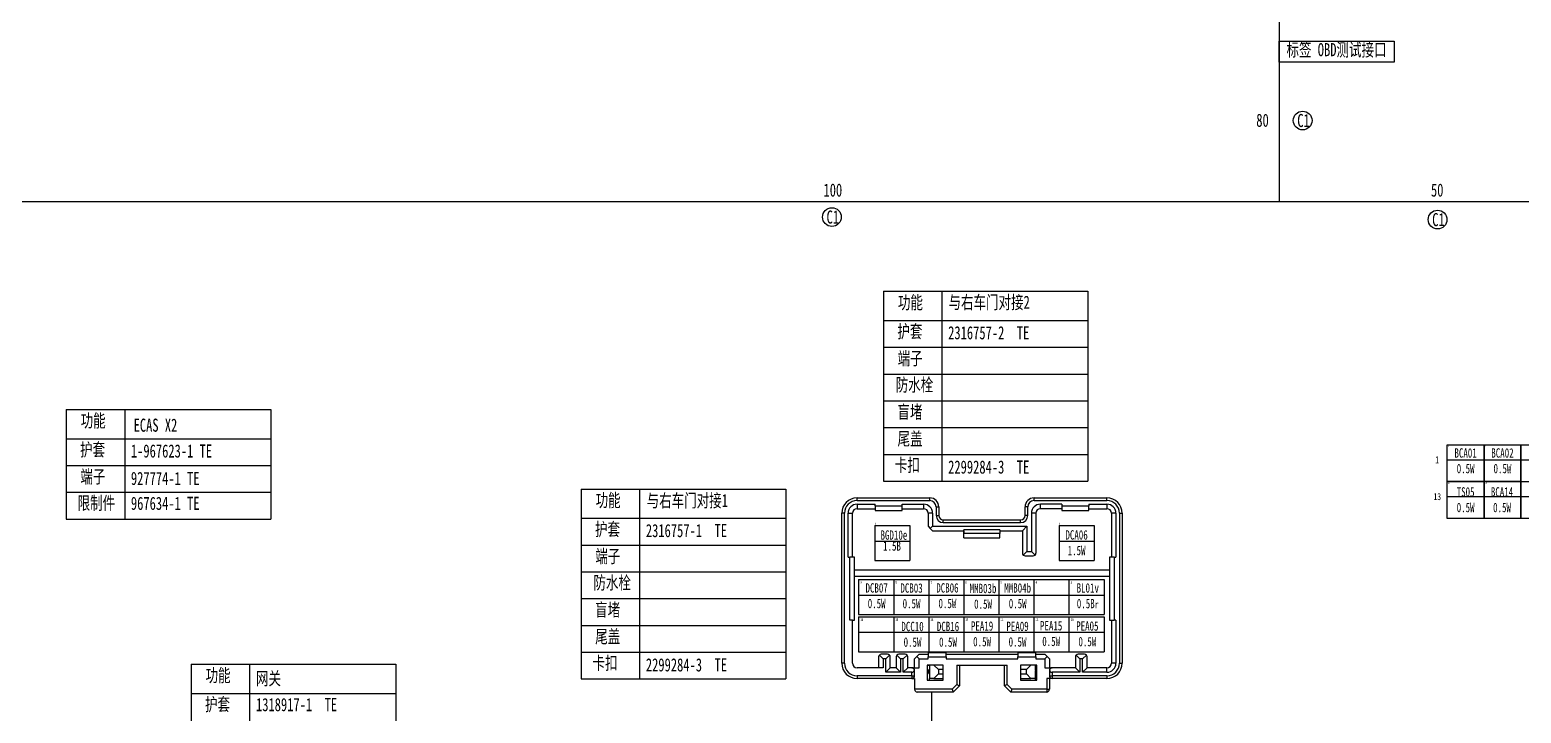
# Model space of a CAD drawing. Header units: millimetres. Extents: x 1543 to 5748, y 1576 to 2417.
# Drawn here: x 4839.7 to 5237.9, y 1807.5 to 1990 of the extents above; entities that cross this region are included whole.
import ezdxf

# ---------------------------------------------------------------- set-up
doc = ezdxf.new("R2010")
doc.units = ezdxf.units.MM
doc.layers.get('0').update_dxf_attribs({"lineweight": 25})
doc.layers.add('11文本层', color=255, linetype='Continuous')
for name, color, linetype, lineweight in [('1轮廓实线层', 7, 'Continuous', 50), ('_0', 7, 'Continuous', 25), ('基本型', 7, 'Continuous', 18)]:
    doc.layers.add(name, color=color, linetype=linetype, lineweight=lineweight)
doc.styles.add('FST', font='', dxfattribs={"width": 0.67})
doc.styles.get("Standard").update_dxf_attribs({"font": ''})
doc.styles.add('仿宋体', font='', dxfattribs={"width": 0.7, "height": 3.5})
doc.styles.add('仿宋体GB2312', font='', dxfattribs={"width": 0.7})
doc.styles.add('标准', font='fangsong.ttf', dxfattribs={"width": 0.7, "height": 3.5})
doc.styles.get('FST').set_extended_font_data('宋体')
doc.styles.get('Standard').set_extended_font_data('SimSun')
doc.styles.get('仿宋体').set_extended_font_data('SimSun')
doc.styles.get('仿宋体GB2312').set_extended_font_data('SimSun')

msp = doc.modelspace()

# ---------------------------------------------------------------- linework, layer by layer
at = {"lineweight": -3}
for p, q in [((5060.55, 1864.3), (5060.55, 1865.02)), ((5060.55, 1865.02), (5079.99, 1865.02)), ((5060.55, 1864.3), (5079.99, 1864.3)), ((5079.99, 1864.3), (5079.99, 1865.02)), ((5107.83, 1864.3), (5107.83, 1865.02)), ((5107.83, 1865.02), (5127.27, 1865.02)), ((5107.83, 1864.3), (5127.27, 1864.3)), ((5127.27, 1864.3), (5127.27, 1865.02)), ((5057.19, 1860.94), (5056.47, 1860.94)), ((5056.47, 1820.86), (5056.47, 1860.94)), ((5057.19, 1820.86), (5057.19, 1860.94)), ((5058.15, 1849.18), (5058.15, 1860.94)), ((5058.15, 1860.94), (5059.35, 1860.94)), ((5059.35, 1849.18), (5059.35, 1860.94)), ((5060.55, 1863.34), (5065.42, 1863.34)), ((5060.55, 1863.34), (5060.55, 1862.14)), ((5060.55, 1862.14), (5065.42, 1862.14)), ((5065.42, 1862.86), (5065.42, 1863.34)), ((5065.42, 1862.86), (5072.62, 1862.86)), ((5065.42, 1862.86), (5065.42, 1861.66)), ((5065.42, 1861.66), (5072.62, 1861.66)), ((5072.62, 1862.86), (5072.62, 1863.34)), ((5072.62, 1863.34), (5078.31, 1863.34)), ((5072.62, 1861.66), (5072.62, 1862.86)), ((5072.62, 1862.14), (5078.31, 1862.14)), ((5078.31, 1863.34), (5078.31, 1862.14)), ((5080.71, 1860.94), (5079.51, 1860.94)), ((5079.51, 1860.94), (5079.51, 1857.46)), ((5080.71, 1860.94), (5080.71, 1857.46)), ((5081.67, 1862.62), (5081.67, 1860.34)), ((5081.67, 1862.62), (5082.39, 1862.62)), ((5081.67, 1860.34), (5082.39, 1860.34)), ((5082.39, 1862.62), (5082.39, 1860.34)), ((5106.15, 1862.62), (5105.43, 1862.62)), ((5105.43, 1860.34), (5105.43, 1862.62)), ((5106.15, 1860.34), (5105.43, 1860.34)), ((5106.15, 1860.34), (5106.15, 1862.62)), ((5107.11, 1860.94), (5107.11, 1850.74)), ((5108.31, 1860.94), (5107.11, 1860.94)), ((5108.31, 1860.94), (5108.31, 1850.26)), ((5115.21, 1863.34), (5109.51, 1863.34)), ((5109.51, 1862.14), (5109.51, 1863.34)), ((5115.21, 1862.14), (5109.51, 1862.14)), ((5115.21, 1863.34), (5115.21, 1862.86)), ((5115.21, 1862.86), (5122.41, 1862.86)), ((5115.21, 1862.86), (5115.21, 1861.66)), ((5115.21, 1861.66), (5122.41, 1861.66)), ((5122.41, 1863.34), (5122.41, 1862.86)), ((5122.41, 1863.34), (5127.27, 1863.34)), ((5122.41, 1861.66), (5122.41, 1862.86)), ((5122.41, 1862.14), (5127.27, 1862.14)), ((5127.27, 1863.34), (5127.27, 1862.14)), ((5129.67, 1860.94), (5128.47, 1860.94)), ((5128.47, 1860.94), (5128.47, 1849.18)), ((5129.67, 1860.94), (5129.67, 1849.18)), ((5130.63, 1860.94), (5130.63, 1820.86)), ((5130.63, 1860.94), (5131.35, 1860.94)), ((5131.35, 1860.94), (5131.35, 1820.86)), ((5079.51, 1857.46), (5080.11, 1856.86)), ((5080.11, 1856.86), (5080.71, 1857.46)), ((5080.71, 1856.26), (5080.11, 1856.86)), ((5080.71, 1857.46), (5105.91, 1857.46)), ((5080.71, 1856.26), (5089.11, 1856.26)), ((5083.59, 1858.42), (5083.59, 1859.14)), ((5083.59, 1859.14), (5104.23, 1859.14)), ((5083.59, 1858.42), (5104.23, 1858.42)), ((5089.11, 1856.26), (5089.11, 1856.47)), ((5098.71, 1856.47), (5089.11, 1856.47)), ((5089.11, 1854.34), (5089.11, 1856.26)), ((5089.11, 1856.26), (5089.11, 1855.54)), ((5098.71, 1856.47), (5098.71, 1856.26)), ((5098.71, 1856.26), (5104.71, 1856.26)), ((5098.71, 1856.26), (5098.71, 1855.54)), ((5104.23, 1858.42), (5104.23, 1859.14)), ((5104.71, 1856.26), (5105.91, 1857.46)), ((5104.71, 1856.26), (5104.71, 1850.26)), ((5105.91, 1857.46), (5105.91, 1850.74)), ((5098.71, 1855.54), (5089.11, 1855.54)), ((5089.11, 1854.34), (5098.71, 1854.34)), ((5098.71, 1854.34), (5098.71, 1855.54)), ((5058.15, 1849.18), (5058.63, 1849.18)), ((5058.63, 1832.38), (5058.63, 1849.18)), ((5059.83, 1849.18), (5058.63, 1849.18)), ((5059.83, 1832.38), (5059.83, 1849.18)), ((5104.92, 1849.75), (5105.91, 1850.74)), ((5105.43, 1849.54), (5107.59, 1849.54)), ((5105.91, 1850.74), (5107.11, 1850.74)), ((5108.1, 1849.75), (5107.11, 1850.74)), ((5129.19, 1849.18), (5127.99, 1849.18)), ((5127.99, 1849.18), (5127.99, 1832.38)), ((5129.19, 1849.18), (5129.67, 1849.18)), ((5129.19, 1849.18), (5129.19, 1832.38)), ((5059.83, 1845.82), (5127.99, 1845.82)), ((5059.83, 1844.14), (5127.99, 1844.14)), ((5059.35, 1832.38), (5058.63, 1832.38)), ((5059.35, 1820.86), (5059.35, 1832.38)), ((5059.35, 1832.38), (5059.83, 1832.38)), ((5127.99, 1832.38), (5129.19, 1832.38)), ((5128.47, 1832.38), (5128.47, 1820.86)), ((5129.67, 1832.38), (5129.19, 1832.38)), ((5129.67, 1832.38), (5129.67, 1820.86)), ((5057.19, 1820.86), (5056.47, 1820.86)), ((5066.31, 1822.54), (5066.31, 1819.66)), ((5066.52, 1823.05), (5067.51, 1822.06)), ((5068.71, 1823.26), (5067.03, 1823.26)), ((5068.23, 1822.06), (5067.51, 1822.06)), ((5067.51, 1822.06), (5067.51, 1819.66)), ((5069.22, 1823.05), (5068.23, 1822.06)), ((5068.23, 1818.46), (5068.23, 1822.06)), ((5069.43, 1819.66), (5069.43, 1822.54)), ((5070.99, 1822.54), (5070.99, 1819.66)), ((5071.2, 1823.05), (5072.19, 1822.06)), ((5073.39, 1823.26), (5071.71, 1823.26)), ((5072.91, 1822.06), (5072.19, 1822.06)), ((5072.19, 1822.06), (5072.19, 1818.46)), ((5073.9, 1823.05), (5072.91, 1822.06)), ((5072.91, 1818.46), (5072.91, 1822.06)), ((5074.11, 1819.66), (5074.11, 1822.54)), ((5076.51, 1822.66), (5075.91, 1822.06)), ((5075.91, 1819.66), (5075.91, 1822.06)), ((5077.11, 1823.26), (5076.51, 1822.66)), ((5077.11, 1822.06), (5076.51, 1822.66)), ((5077.11, 1823.26), (5079.51, 1823.26)), ((5077.11, 1822.06), (5079.51, 1822.06)), ((5077.11, 1819.66), (5077.11, 1822.06)), ((5079.27, 1820.38), (5079.27, 1816.3)), ((5083.59, 1820.38), (5079.27, 1820.38)), ((5079.27, 1820.38), (5079.88, 1820.38)), ((5079.51, 1823.74), (5079.51, 1822.54)), ((5079.51, 1823.74), (5084.31, 1823.74)), ((5079.51, 1822.06), (5079.51, 1822.54)), ((5079.51, 1822.54), (5084.31, 1822.54)), ((5079.88, 1820.39), (5079.88, 1816.79)), ((5081.08, 1820.39), (5082.28, 1819.19)), ((5083.59, 1816.3), (5083.59, 1820.38)), ((5084.31, 1822.54), (5084.31, 1823.74)), ((5084.31, 1823.26), (5103.51, 1823.26)), ((5084.31, 1822.54), (5084.31, 1822.06)), ((5084.31, 1822.06), (5103.51, 1822.06)), ((5087.19, 1820.38), (5087.19, 1815.15)), ((5087.19, 1820.38), (5100.63, 1820.38)), ((5087.91, 1820.38), (5087.91, 1814.86)), ((5099.91, 1814.86), (5099.91, 1820.38)), ((5100.63, 1815.15), (5100.63, 1820.38)), ((5103.51, 1823.74), (5103.51, 1822.54)), ((5103.51, 1823.74), (5108.31, 1823.74)), ((5103.51, 1822.06), (5103.51, 1822.54)), ((5103.51, 1822.54), (5108.31, 1822.54)), ((5104.23, 1820.38), (5104.23, 1816.3)), ((5108.55, 1820.38), (5104.23, 1820.38)), ((5107, 1820.39), (5105.8, 1819.19)), ((5108.2, 1818.93), (5108.2, 1820.39)), ((5108.21, 1820.38), (5108.55, 1820.38)), ((5108.31, 1822.54), (5108.31, 1823.74)), ((5108.31, 1823.26), (5110.71, 1823.26)), ((5108.31, 1822.54), (5108.31, 1822.06)), ((5108.31, 1822.06), (5110.71, 1822.06)), ((5108.55, 1816.3), (5108.55, 1820.38)), ((5111.31, 1822.66), (5110.71, 1823.26)), ((5110.71, 1822.06), (5111.31, 1822.66)), ((5110.71, 1822.06), (5110.71, 1819.66)), ((5111.91, 1822.06), (5111.31, 1822.66)), ((5111.91, 1822.06), (5111.91, 1819.66)), ((5118.87, 1822.54), (5118.87, 1819.66)), ((5119.08, 1823.05), (5120.07, 1822.06)), ((5121.27, 1823.26), (5119.59, 1823.26)), ((5120.79, 1822.06), (5120.07, 1822.06)), ((5120.07, 1822.06), (5120.07, 1818.46)), ((5121.78, 1823.05), (5120.79, 1822.06)), ((5120.79, 1818.46), (5120.79, 1822.06)), ((5121.99, 1819.66), (5121.99, 1822.54)), ((5129.67, 1820.86), (5128.47, 1820.86)), ((5130.63, 1820.86), (5131.35, 1820.86)), ((5067.51, 1819.66), (5060.55, 1819.66)), ((5075.19, 1817.5), (5060.55, 1817.5)), ((5060.55, 1817.5), (5060.55, 1816.78)), ((5075.19, 1816.78), (5060.55, 1816.78)), ((5069.43, 1819.66), (5068.23, 1818.46)), ((5072.19, 1818.46), (5068.23, 1818.46)), ((5070.99, 1819.66), (5069.43, 1819.66)), ((5072.19, 1818.46), (5070.99, 1819.66)), ((5074.11, 1819.66), (5072.91, 1818.46)), ((5075.19, 1818.46), (5072.91, 1818.46)), ((5075.19, 1819.66), (5074.11, 1819.66)), ((5075.19, 1819.66), (5077.11, 1819.66)), ((5075.19, 1817.5), (5075.19, 1818.46)), ((5075.19, 1817.5), (5075.19, 1816.78)), ((5075.19, 1817.5), (5075.91, 1817.5)), ((5075.19, 1816.78), (5075.91, 1816.78)), ((5075.91, 1817.5), (5075.91, 1818.94)), ((5075.91, 1816.78), (5075.91, 1813.9)), ((5079.27, 1819.4), (5079.6, 1818.97)), ((5079.6, 1818.39), (5079.27, 1817.96)), ((5079.27, 1816.3), (5083.59, 1816.3)), ((5079.88, 1816.3), (5079.88, 1816.79)), ((5081.08, 1816.79), (5079.88, 1816.79)), ((5081.08, 1816.79), (5082.28, 1817.99)), ((5081.08, 1816.79), (5083.59, 1816.79)), ((5082.28, 1819.19), (5082.28, 1817.99)), ((5083.59, 1819.19), (5082.28, 1819.19)), ((5082.28, 1817.99), (5083.59, 1817.99)), ((5105.8, 1819.19), (5104.23, 1819.19)), ((5104.23, 1817.99), (5105.8, 1817.99)), ((5104.23, 1816.79), (5107, 1816.79)), ((5104.23, 1816.3), (5108.55, 1816.3)), ((5105.8, 1817.99), (5105.8, 1819.19)), ((5107, 1816.79), (5105.8, 1817.99)), ((5108.2, 1816.79), (5107, 1816.79)), ((5108.2, 1816.79), (5108.2, 1818.43)), ((5108.2, 1816.3), (5108.2, 1816.79)), ((5108.23, 1818.97), (5108.55, 1819.4)), ((5108.55, 1817.96), (5108.23, 1818.39)), ((5110.71, 1819.66), (5112.63, 1819.66)), ((5112.63, 1816.78), (5111.19, 1816.78)), ((5111.19, 1816.78), (5111.19, 1813.9)), ((5111.91, 1818.94), (5111.91, 1817.5)), ((5111.91, 1817.5), (5112.63, 1817.5)), ((5111.91, 1816.78), (5111.91, 1813.9)), ((5118.87, 1819.66), (5112.63, 1819.66)), ((5120.07, 1818.46), (5112.63, 1818.46)), ((5112.63, 1818.46), (5112.63, 1817.5)), ((5127.27, 1817.5), (5112.63, 1817.5)), ((5112.63, 1817.5), (5112.63, 1816.78)), ((5127.27, 1816.78), (5112.63, 1816.78)), ((5120.07, 1818.46), (5118.87, 1819.66)), ((5121.99, 1819.66), (5120.79, 1818.46)), ((5127.27, 1818.46), (5120.79, 1818.46)), ((5127.27, 1819.66), (5121.99, 1819.66)), ((5127.27, 1818.46), (5127.27, 1819.66)), ((5127.27, 1817.5), (5127.27, 1816.78)), ((5085.94, 1813.9), (5075.91, 1813.9)), ((5086.23, 1813.18), (5076.63, 1813.18)), ((5087.19, 1815.15), (5085.94, 1813.9)), ((5085.94, 1813.9), (5086.23, 1813.18)), ((5087.91, 1814.86), (5086.23, 1813.18)), ((5087.19, 1815.15), (5087.91, 1814.86)), ((5100.63, 1815.15), (5099.91, 1814.86)), ((5101.59, 1813.18), (5099.91, 1814.86)), ((5101.89, 1813.9), (5100.63, 1815.15)), ((5101.89, 1813.9), (5101.59, 1813.18)), ((5111.19, 1813.18), (5101.59, 1813.18)), ((5111.19, 1813.9), (5101.89, 1813.9)), ((5111.19, 1813.9), (5111.91, 1813.9)), ((5111.19, 1813.9), (5111.19, 1813.18))]:
    msp.add_line(p, q, dxfattribs=at)
for p, q in [((5065.32, 1857.61), (5074.68, 1857.61)), ((5065.32, 1857.61), (5065.32, 1848.29)), ((5074.68, 1857.61), (5074.68, 1848.29)), ((5074.68, 1857.61), (5074.68, 1848.29)), ((5114.52, 1857.61), (5123.88, 1857.61)), ((5114.52, 1857.61), (5114.52, 1848.29)), ((5123.88, 1857.61), (5123.88, 1848.29)), ((5123.88, 1857.61), (5123.88, 1848.29)), ((5065.32, 1853.49), (5074.68, 1853.49)), ((5114.52, 1853.49), (5123.88, 1853.49)), ((5065.32, 1848.29), (5074.68, 1848.29)), ((5114.52, 1848.29), (5123.88, 1848.29)), ((5060.97, 1843.21), (5070.34, 1843.21)), ((5060.97, 1843.21), (5060.97, 1833.88)), ((5070.34, 1843.21), (5070.34, 1833.88)), ((5070.34, 1843.21), (5079.7, 1843.21)), ((5070.34, 1843.21), (5070.34, 1833.88)), ((5079.7, 1843.21), (5079.7, 1833.88)), ((5079.7, 1843.21), (5089.06, 1843.21)), ((5079.7, 1843.21), (5079.7, 1833.88)), ((5089.06, 1843.21), (5089.06, 1833.88)), ((5089.06, 1843.21), (5098.42, 1843.21)), ((5089.06, 1843.21), (5089.06, 1833.88)), ((5098.42, 1843.21), (5098.42, 1833.88)), ((5098.42, 1843.21), (5107.78, 1843.21)), ((5098.42, 1843.21), (5098.42, 1833.88)), ((5107.78, 1843.21), (5107.78, 1833.88)), ((5107.78, 1843.21), (5117.14, 1843.21)), ((5107.78, 1843.21), (5107.78, 1833.88)), ((5117.14, 1843.21), (5117.14, 1833.88)), ((5117.14, 1843.21), (5126.51, 1843.21)), ((5117.14, 1843.21), (5117.14, 1833.88)), ((5126.51, 1843.21), (5126.51, 1833.88)), ((5126.51, 1843.21), (5126.51, 1833.88)), ((5060.97, 1839.08), (5070.33, 1839.08)), ((5070.34, 1839.08), (5079.7, 1839.08)), ((5079.7, 1839.08), (5089.06, 1839.08)), ((5089.06, 1839.08), (5098.42, 1839.08)), ((5098.42, 1839.08), (5107.78, 1839.08)), ((5107.78, 1839.08), (5117.14, 1839.08)), ((5117.14, 1839.08), (5126.5, 1839.08)), ((5060.97, 1833.27), (5070.34, 1833.27)), ((5060.97, 1833.27), (5060.97, 1823.95)), ((5060.98, 1833.88), (5070.34, 1833.88)), ((5070.34, 1833.88), (5079.7, 1833.88)), ((5070.34, 1833.27), (5070.34, 1823.95)), ((5070.34, 1833.27), (5079.7, 1833.27)), ((5070.34, 1833.27), (5070.34, 1823.95)), ((5079.7, 1833.88), (5089.06, 1833.88)), ((5079.7, 1833.27), (5079.7, 1823.95)), ((5079.7, 1833.27), (5089.06, 1833.27)), ((5079.7, 1833.27), (5079.7, 1823.95)), ((5089.06, 1833.88), (5098.42, 1833.88)), ((5089.06, 1833.27), (5089.06, 1823.95)), ((5089.06, 1833.27), (5098.42, 1833.27)), ((5089.06, 1833.27), (5089.06, 1823.95)), ((5098.42, 1833.88), (5107.78, 1833.88)), ((5098.42, 1833.27), (5098.42, 1823.95)), ((5098.42, 1833.27), (5107.78, 1833.27)), ((5098.42, 1833.27), (5098.42, 1823.95)), ((5107.78, 1833.88), (5117.14, 1833.88)), ((5107.78, 1833.27), (5107.78, 1823.95)), ((5107.78, 1833.27), (5117.14, 1833.27)), ((5107.78, 1833.27), (5107.78, 1823.95)), ((5117.14, 1833.27), (5117.14, 1823.95)), ((5117.14, 1833.27), (5126.51, 1833.27)), ((5117.14, 1833.27), (5117.14, 1823.95)), ((5117.15, 1833.88), (5126.51, 1833.88)), ((5126.51, 1833.27), (5126.51, 1823.95)), ((5126.51, 1833.27), (5126.51, 1823.95)), ((5060.97, 1829.15), (5070.33, 1829.15)), ((5070.34, 1829.15), (5079.7, 1829.15)), ((5079.7, 1829.15), (5089.06, 1829.15)), ((5089.06, 1829.15), (5098.42, 1829.15)), ((5098.42, 1829.15), (5107.78, 1829.15)), ((5107.78, 1829.15), (5117.14, 1829.15)), ((5117.14, 1829.15), (5126.5, 1829.15)), ((5060.98, 1823.95), (5070.34, 1823.95)), ((5070.34, 1823.95), (5079.7, 1823.95)), ((5079.7, 1823.95), (5089.06, 1823.95)), ((5089.06, 1823.95), (5098.42, 1823.95)), ((5098.42, 1823.95), (5107.78, 1823.95)), ((5107.78, 1823.95), (5117.14, 1823.95)), ((5117.15, 1823.95), (5126.51, 1823.95))]:
    msp.add_line(p, q)
for centre, radius, start, end in [((5060.55, 1860.94), 4.08, 90, 180), ((5060.55, 1860.94), 3.36, 90, 180), ((5079.99, 1862.62), 2.4, 0, 90), ((5079.99, 1862.62), 1.68, 0, 90), ((5107.83, 1862.62), 2.4, 90, 180), ((5107.83, 1862.62), 1.68, 90, 180), ((5127.27, 1860.94), 4.08, 360, 90), ((5127.27, 1860.94), 3.36, 0, 90), ((5060.55, 1860.94), 2.4, 90, 180), ((5060.55, 1860.94), 1.2, 90, 180), ((5078.31, 1860.94), 2.4, 0, 90), ((5078.31, 1860.94), 1.2, 0, 90), ((5083.59, 1860.34), 1.92, 180, 270), ((5083.59, 1860.34), 1.2, 180, 270), ((5104.23, 1860.34), 1.92, 270, 0), ((5104.23, 1860.34), 1.2, 270, 0), ((5109.51, 1860.94), 2.4, 90, 180), ((5109.51, 1860.94), 1.2, 90, 180), ((5127.27, 1860.94), 2.4, 360, 90), ((5127.27, 1860.94), 1.2, 360, 90), ((5105.43, 1850.26), 0.72, 180, 270), ((5107.59, 1850.26), 0.72, 270, 0), ((5060.55, 1820.86), 4.08, 180, 270), ((5060.55, 1820.86), 3.36, 180, 270), ((5060.55, 1820.86), 1.2, 180, 270), ((5067.03, 1822.54), 0.72, 90, 180), ((5068.71, 1822.54), 0.72, 0, 90), ((5071.71, 1822.54), 0.72, 90, 180), ((5073.39, 1822.54), 0.72, 0, 90), ((5119.59, 1822.54), 0.72, 90, 180), ((5121.27, 1822.54), 0.72, 360, 90), ((5127.27, 1820.86), 2.4, 270, 0), ((5127.27, 1820.86), 3.36, 270, 0), ((5127.27, 1820.86), 1.2, 270, 0), ((5127.27, 1820.86), 4.08, 270, 0), ((5075.19, 1818.94), 0.72, 0, 89.9998), ((5075.19, 1819.18), 0.72, 269.996, 350.4163), ((5075.19, 1817.5), 0.72, 270, 0), ((5079.21, 1818.68), 0.48, 323.1301, 36.8699), ((5108.61, 1818.68), 0.48, 143.1301, 216.8699), ((5112.63, 1818.94), 0.72, 90, 179.9998), ((5112.63, 1817.5), 0.72, 180, 270), ((5112.63, 1819.18), 0.72, 189.598, 269.9895), ((5076.63, 1813.9), 0.72, 180, 270), ((5111.19, 1813.9), 0.72, 270, 0)]:
    msp.add_arc(centre, radius, start, end, dxfattribs=at)
at = {"layer": '11文本层'}
for p, q in [((5067.62, 1920.2), (5067.62, 1912.4)), ((5067.62, 1920.2), (5083.22, 1920.2)), ((5083.22, 1920.2), (5083.22, 1869.5)), ((5083.22, 1920.2), (5122.22, 1920.2)), ((5122.22, 1920.2), (5122.22, 1869.5)), ((5122.22, 1920.2), (5122.22, 1912.4)), ((5067.62, 1912.4), (5122.22, 1912.4)), ((5067.62, 1912.4), (5067.62, 1905.25)), ((5067.62, 1905.25), (5122.22, 1905.25)), ((5067.62, 1905.25), (5067.62, 1898.1)), ((5067.62, 1898.1), (5122.22, 1898.1)), ((5067.62, 1898.1), (5067.62, 1890.95)), ((4849.39, 1888.63), (4849.39, 1882.39)), ((4849.39, 1888.63), (4864.99, 1888.63)), ((4864.99, 1888.63), (4864.99, 1859.38)), ((4864.99, 1888.63), (4903.99, 1888.63)), ((4903.99, 1888.63), (4903.99, 1859.38)), ((4903.99, 1888.63), (4903.99, 1880.83)), ((5067.62, 1890.95), (5122.22, 1890.95)), ((5067.62, 1890.95), (5067.62, 1883.8)), ((5067.62, 1883.8), (5122.22, 1883.8)), ((5067.62, 1883.8), (5067.62, 1876.65)), ((4849.39, 1882.39), (4849.39, 1876.67)), ((4849.39, 1880.83), (4903.99, 1880.83)), ((4849.39, 1876.67), (4849.39, 1870.95)), ((5067.62, 1876.65), (5122.22, 1876.65)), ((5067.62, 1876.65), (5067.62, 1869.5)), ((4849.39, 1873.68), (4903.99, 1873.68)), ((4849.39, 1870.95), (4849.39, 1859.38)), ((5067.62, 1869.5), (5122.22, 1869.5)), ((4849.39, 1866.53), (4903.99, 1866.53)), ((4986.9, 1867.37), (4986.9, 1859.57)), ((4986.9, 1867.37), (5002.5, 1867.37)), ((5002.5, 1867.37), (5002.5, 1816.67)), ((5002.5, 1867.37), (5041.5, 1867.37)), ((5041.5, 1867.37), (5041.5, 1816.67)), ((5041.5, 1867.37), (5041.5, 1859.57)), ((4849.39, 1859.38), (4903.99, 1859.38)), ((4986.9, 1859.57), (5041.5, 1859.57)), ((4986.9, 1859.57), (4986.9, 1852.42)), ((4986.9, 1852.42), (5041.5, 1852.42)), ((4986.9, 1852.42), (4986.9, 1845.27)), ((4986.9, 1845.27), (5041.5, 1845.27)), ((4986.9, 1845.27), (4986.9, 1838.12)), ((4986.9, 1838.12), (5041.5, 1838.12)), ((4986.9, 1838.12), (4986.9, 1830.97)), ((4986.9, 1830.97), (5041.5, 1830.97)), ((4986.9, 1830.97), (4986.9, 1823.82)), ((4882.75, 1820.62), (4882.75, 1791.37)), ((4882.75, 1820.62), (4898.35, 1820.62)), ((4898.35, 1820.62), (4937.35, 1820.62)), ((4898.35, 1820.62), (4898.35, 1791.37)), ((4937.35, 1820.62), (4937.35, 1791.37)), ((4986.9, 1823.82), (5041.5, 1823.82)), ((4986.9, 1823.82), (4986.9, 1816.67)), ((4986.9, 1816.67), (5041.5, 1816.67)), ((4882.75, 1812.82), (4937.35, 1812.82))]:
    msp.add_line(p, q, dxfattribs=at)
at = {"layer": '1轮廓实线层', "lineweight": -3}
msp.add_line((5173.27, 1993.03), (5173.27, 1944.17), dxfattribs=at)
at = {"layer": '1轮廓实线层', "lineweight": -2}
msp.add_line((4576.35, 1944.17), (5510.67, 1944.17), dxfattribs=at)
msp.add_lwpolyline([(5173.27, 1986.99), (5203.96, 1986.99), (5203.96, 1981.39), (5173.27, 1981.39)], close=True, dxfattribs=at)
at = {"layer": '_0', "lineweight": -3}
msp.add_line((5080.54, 1782.25), (5080.54, 1813.18), dxfattribs=at)
at = {"layer": '_0', "color": 1}
for centre in [(5179.54, 1965.8), (5053.84, 1940.02), (5215.57, 1939.34)]:
    msp.add_circle(centre, 2.5, dxfattribs=at)
at = {"layer": '基本型', "lineweight": -3}
for p, q in [((5218.15, 1869.36), (5218.15, 1879.19)), ((5218.15, 1879.19), (5227.97, 1879.19)), ((5227.97, 1869.36), (5227.97, 1879.19)), ((5227.97, 1879.19), (5237.8, 1879.19)), ((5227.97, 1879.19), (5227.97, 1869.36)), ((5237.8, 1869.36), (5237.8, 1879.19)), ((5237.8, 1879.19), (5247.63, 1879.19)), ((5237.8, 1879.19), (5237.8, 1869.36)), ((5227.97, 1875.09), (5218.15, 1875.09)), ((5237.8, 1875.09), (5227.97, 1875.09)), ((5247.63, 1875.09), (5237.8, 1875.09)), ((5218.15, 1859.53), (5218.15, 1869.36)), ((5218.15, 1869.36), (5227.97, 1869.36)), ((5227.97, 1869.36), (5218.15, 1869.36)), ((5227.97, 1859.53), (5227.97, 1869.36)), ((5227.97, 1869.36), (5237.8, 1869.36)), ((5227.97, 1869.36), (5227.97, 1859.53)), ((5237.8, 1869.36), (5227.97, 1869.36)), ((5237.8, 1859.53), (5237.8, 1869.36)), ((5237.8, 1869.36), (5247.63, 1869.36)), ((5237.8, 1869.36), (5237.8, 1859.53)), ((5227.97, 1865.27), (5218.15, 1865.27)), ((5237.8, 1865.27), (5227.97, 1865.27)), ((5247.63, 1865.27), (5237.8, 1865.27)), ((5227.97, 1859.53), (5218.15, 1859.53)), ((5237.8, 1859.53), (5227.97, 1859.53)), ((5247.63, 1859.53), (5237.8, 1859.53))]:
    msp.add_line(p, q, dxfattribs=at)

# ---------------------------------------------------------------- texts
at = {"linetype": 'ByBlock', "lineweight": -3, "style": 'FST', "width": 0.67}
for s, height, p in [('1', 1.87, (5214.96, 1874.27)), ('1', 0.5, (5218.33, 1878.58)), ('2', 0.5, (5228.16, 1878.58)), ('13', 0.5, (5218.33, 1868.75)), ('14', 0.5, (5228.16, 1868.75)), ('13', 1.872, (5214.47, 1864.42))]:
    msp.add_text(s, height=height, dxfattribs=at).set_placement(p)
at = {"width": 0.6}
for s, p in [('2', (5065.29, 1857.61)), ('1', (5114.5, 1857.61)), ('9', (5061.43, 1842.05)), ('8', (5070.79, 1842.05)), ('7', (5080.15, 1842.05)), ('6', (5089.51, 1842.05)), ('5', (5098.87, 1842.05)), ('4', (5108.23, 1842.05)), ('3', (5117.6, 1842.05)), ('16', (5061.43, 1832.11)), ('15', (5070.79, 1832.11)), ('14', (5080.15, 1832.11)), ('13', (5089.51, 1832.11)), ('12', (5098.87, 1832.11)), ('11', (5108.23, 1832.11)), ('10', (5117.6, 1832.11))]:
    msp.add_text(s, height=0.78, dxfattribs=at).set_placement(p)
at = {"attachment_point": 1, "style": '标准'}
for s, insert, char_height, width in [('\\pxqc;BCA01\\P0.5W', (5219.95, 1878.27), 2.5, 6.2163), ('\\pxqc;BCA02\\P0.5W', (5229.79, 1878.27), 2.5, 6.2163), ('\\pxqc;TS05\\P0.5W', (5219.95, 1867.87), 2.5, 6.2163), ('\\pxqc;BCA14\\P0.5W', (5229.67, 1867.87), 2.5, 6.2163), ('\\pxsm0.7,ql;{\\fSimSun|b0|i0|c134|p34;BGD10e}\\P\\ps*1,qc;1.5B', (5066.82, 1856.34), 2.5, 6.1396), ('\\pxqc;DCA06\\P1.5W', (5116.69, 1856.39), 2.5, 4.9731), ('\\pxqc;DCB07\\P0.5W', (5063.3, 1842.23), 2.5, 4.9731), ('\\pxqc;DCB03\\P0.5W', (5072.62, 1842.2), 2.5, 4.9731), ('\\pxqc;DCB06\\P0.5W', (5082.2, 1842.24), 2.5, 4.9731), ('\\pxqc;MMB03b\\P0.5W', (5091.71, 1842.09), 2.5, 4.9731), ('\\pxqc;MMB04b\\P0.5W', (5100.96, 1842.22), 2.5, 4.9731), ('\\pxqc;{\\H1.25x;BL01v\\P0.5B}r', (5119.68, 1842.22), 2, 4.9731), ('\\pxqc;DCB16\\P0.5W', (5082.35, 1831.94), 2.5, 4.9731), ('\\pxqc;PEA19\\P0.5W', (5090.83, 1832.05), 2.5, 6.2163), ('\\pxqc;PEA09\\P0.5W', (5100.3, 1831.99), 2.5, 6.2163), ('\\pxqc;PEA15\\P0.5W', (5109.28, 1832.12), 2.5, 6.2163), ('\\pxqc;PEA05\\P0.5W', (5118.94, 1832.06), 2.5, 6.2163)]:
    msp.add_mtext(s, dxfattribs=dict(at, insert=insert, char_height=char_height, width=width))
at = {"color": 1, "insert": (5072.3, 1831.93), "char_height": 2.5, "width": 6.1396, "attachment_point": 1, "style": '标准'}
msp.add_mtext('\\pxqc;DCC10\\P0.5W', dxfattribs=at)
at = {"layer": '11文本层', "style": '标准', "width": 0.7}
for s, p in [('功能', (5071.46, 1915.47)), ('护套', (5071.31, 1907.73)), ('端子', (5071.39, 1900.52)), ('防水栓', (5070.88, 1893.47)), ('功能', (4853.23, 1883.91)), ('盲堵', (5071.33, 1886.22)), ('护套', (4853.08, 1876.16)), ('尾盖', (5071.37, 1879.07)), ('卡扣', (5070.64, 1872.02)), ('端子', (4853.16, 1868.96)), ('限制件', (4852.41, 1861.9)), ('功能', (4990.73, 1862.64)), ('护套', (4990.58, 1854.9)), ('端子', (4990.66, 1847.69)), ('防水栓', (4990.15, 1840.63)), ('盲堵', (4990.6, 1833.39)), ('尾盖', (4990.64, 1826.24)), ('卡扣', (4989.91, 1819.18)), ('功能', (4886.58, 1815.89)), ('网关', (4900.05, 1815.05)), ('护套', (4886.43, 1808.15)), ('1318917-1  TE', (4900.05, 1808.06))]:
    msp.add_text(s, height=3.5, dxfattribs=at).set_placement(p)
at = {"layer": '11文本层', "char_height": 3.5, "attachment_point": 1, "style": '标准'}
for s, insert, width in [('标签 {\\fFangSong_GB2312|b0|i0|c134|p49;OBD测试接口 } ', (5175.23, 1986.47), 27.0608), ('与右车门对接2 ', (5084.97, 1919.01), 41.519), ('2316757-2  TE ', (5084.88, 1910.87), 41.519), ('ECAS X2', (4867.37, 1886.19), 41.519), ('1-967623-1 TE', (4866.65, 1879.3), 41.519), ('927774-1 TE', (4866.65, 1871.97), 41.519), ('2299284-3  TE ', (5084.88, 1875.01), 41.519), ('967634-1 TE', (4866.65, 1865.32), 41.519), ('与右车门对接1 ', (5004.36, 1866.06), 41.519), ('2316757-1  TE ', (5004.16, 1858.04), 41.519), ('2299284-3  TE ', (5004.16, 1822.18), 41.519)]:
    msp.add_mtext(s, dxfattribs=dict(at, insert=insert, width=width))
at = {"layer": '_0', "char_height": 3.5, "width": 5.9278, "attachment_point": 1, "style": '仿宋体'}
for s, insert in [('80', (5167.16, 1967.62)), ('100', (5051.59, 1948.98)), ('50', (5213.8, 1948.98))]:
    msp.add_mtext(s, dxfattribs=dict(at, insert=insert))
at = {"layer": '_0', "color": 1, "char_height": 3.5, "width": 7.013, "attachment_point": 1, "style": '仿宋体GB2312'}
for insert in [(5178.11, 1967.56), (5052.41, 1941.78), (5214.14, 1941.09)]:
    msp.add_mtext('C1', dxfattribs=dict(at, insert=insert))

doc.saveas('drawing.dxf')
